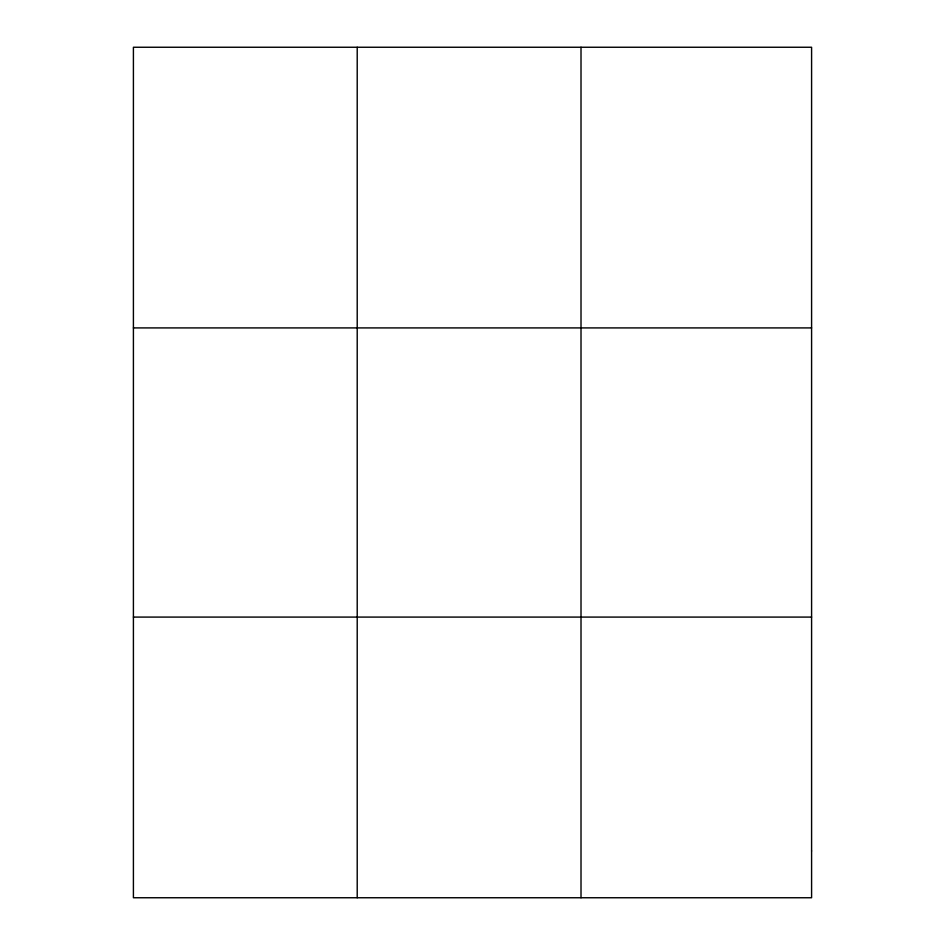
<?xml version="1.0" encoding="UTF-8"?>
<svg xmlns="http://www.w3.org/2000/svg" width="945" height="945" viewBox="0 0 945 945"><rect width="100%" height="100%" fill="white"/><g stroke="black" fill="none" stroke-linecap="round" stroke-linejoin="round"><path stroke-width="1.42" d="M357.21 897.75L357.21 47.25M581.01 897.75L581.01 47.25M133.41 327.915L811.59 327.915M133.41 617.085L811.59 617.085M811.59 850.972L811.59 897.75L133.41 897.75L133.41 47.25L811.59 47.25L811.59 850.972"/></g></svg>
